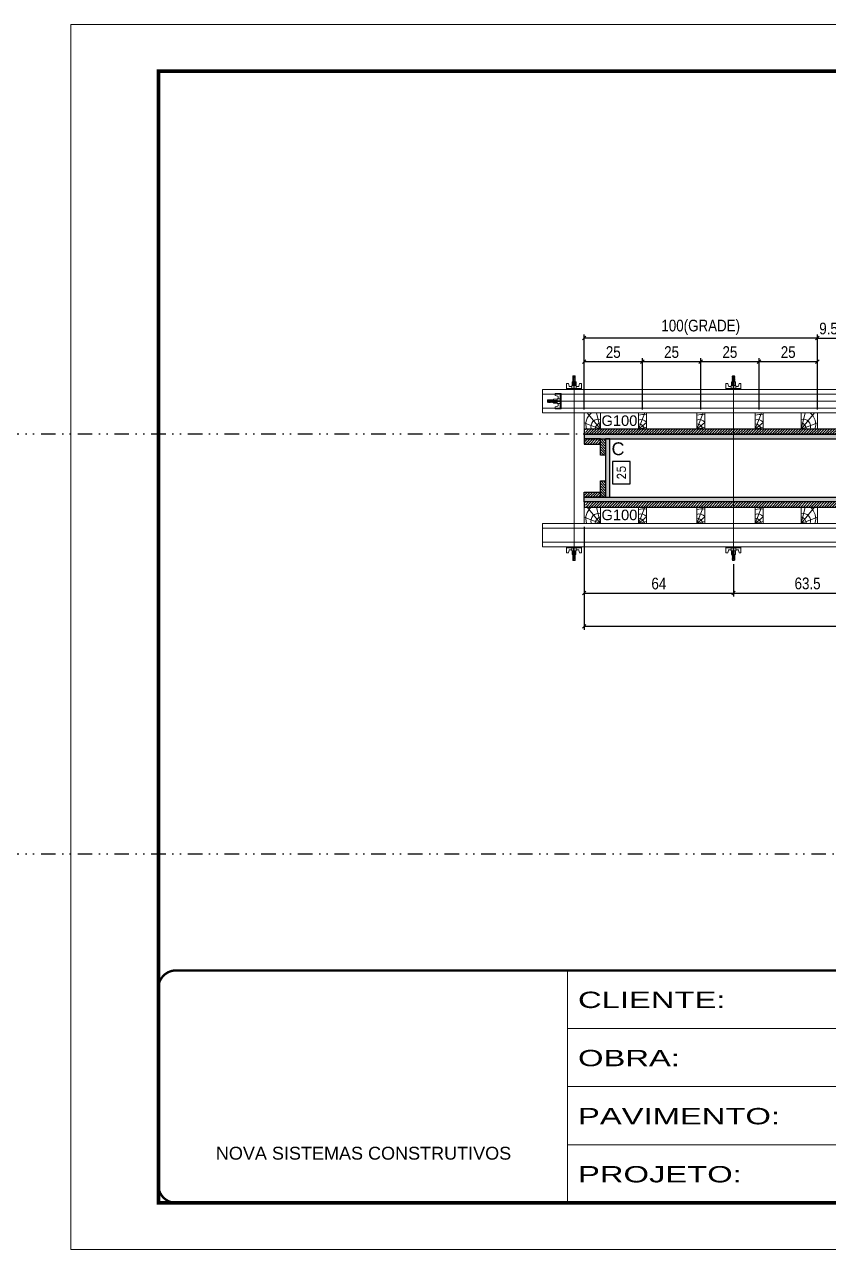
# Model space of a CAD drawing. Extents: x 13513 to 27878, y -21631 to 6985.
# Drawn here: x 19142 to 19831, y 192 to 1242 of the extents above; entities that cross this region are included whole.
import ezdxf
from ezdxf.enums import TextEntityAlignment as Align

# ---------------------------------------------------------------- set-up
doc = ezdxf.new("R2010")
doc.units = 0
for name, pattern in [('CONTINUO', [0]), ('DASHED', [0.75, 0.5, -0.25]), ('DIVIDE2', [0.625, 0.25, -0.125, 0, -0.125, 0, -0.125])]:
    doc.linetypes.add(name, pattern=pattern)
for name, color, linetype in [('CHAPA', 1, 'Continuous'), ('COTA', 241, 'Continuous'), ('Nível', 160, 'Continuous'), ('SARRAFO', 251, 'Continuous'), ('TEXTO_GERAL', 7, 'Continuous')]:
    doc.layers.add(name, color=color, linetype=linetype)
for name, color, linetype, lineweight in [('Folhas', 255, 'Continuous', 9), ('Hachura', 251, 'Continuous', 9), ('Madeira', 126, 'Continuous', 18), ('Perfil Metálico', 224, 'Continuous', 18), ('SARRAFO DE PRESSAO', 251, 'DASHED', 9)]:
    doc.layers.add(name, color=color, linetype=linetype, lineweight=lineweight)
doc.styles.add('ARIAL', font='arial.ttf')
doc.styles.add('COTA TECNICA 2X', font='techl___.ttf', dxfattribs={"height": 10})
doc.styles.add('ROMANS', font='romans.shx')
doc.styles.add('SANSSERIF', font='sas_____.pfb')
doc.styles.add('Tecnologia', font='')
doc.styles.get('Tecnologia').set_extended_font_data('Forgotten Futurist')
doc.dimstyles.new('SECAO PILAR', dxfattribs={"dimtxt": 10, "dimasz": 3, "dimexe": 3, "dimexo": 3, "dimgap": 3, "dimtad": 1, "dimdec": 1, "dimlfac": 0.5, "dimzin": 12, "dimdsep": 46, "dimtxsty": 'COTA TECNICA 2X', "dimblk1": 'OBLIQUE', "dimblk2": 'OBLIQUE', "dimsah": 1, "dimcen": 0.9, "dimclrd": 256, "dimclre": 256, "dimclrt": 256, "dimadec": 1, "dimazin": 3, "dimtfac": 1, "dimtdec": 1, "dimtmove": 0, "dimatfit": 3, "dimfxl": 1, "dimtolj": 1, "dimtzin": 12, "dimarcsym": 0})
doc.dimstyles.new('SECÇÃO 2', dxfattribs={"dimtxt": 7, "dimasz": 6, "dimexe": 0.18, "dimexo": 2, "dimgap": -4, "dimtad": 3, "dimdec": 1, "dimlfac": 0.5, "dimzin": 12, "dimdsep": 46, "dimtxsty": 'ROMANS', "dimblk": 'ARCHTICK', "dimcen": 0.09, "dimse1": 1, "dimse2": 1, "dimsd1": 1, "dimsd2": 1, "dimclrd": 180, "dimclre": 5, "dimclrt": 1, "dimadec": 0, "dimazin": 3, "dimtfac": 1, "dimtdec": 1, "dimtofl": 0, "dimtmove": 0, "dimatfit": 3, "dimldrblk": 'ARCHTICK', "dimfxl": 1, "dimtolj": 1, "dimtzin": 0, "dimarcsym": 0})

# ---------------------------------------------------------------- blocks, each defined once
blk = doc.blocks.new('9999999999')
at = {"color": 30, "linetype": 'CONTINUO'}
for p, q in [((98564.6, 34230.2), (98564.6, 34429.4)), ((98564.6, 34379.6), (99584, 34379.6)), ((98564.6, 34329.8), (99488, 34329.8)), ((99584, 34329.8), (99488, 34329.8)), ((99488, 34329.8), (99488, 34230.2)), ((98564.6, 34280), (99488, 34280))]:
    blk.add_line(p, q, dxfattribs=at)
at = {"color": 30, "linetype": 'CONTINUO', "const_width": 2}
blk.add_lwpolyline([(99584, 34230.2), (99584, 34414.4, 0.414214), (99569, 34429.4), (98229, 34429.4, 0.414214), (98214, 34414.4), (98214, 34245.2, 0.414214), (98229, 34230.2), (99584, 34230.2)], format="xyb", dxfattribs=at)
at = {"layer": 'Folhas'}
blk.add_lwpolyline([(98139, 34190.2), (99624, 34190.2), (99624, 35240.2), (98139, 35240.2)], close=True, dxfattribs=at)
at = {"layer": 'Folhas', "color": 30, "const_width": 3}
blk.add_lwpolyline([(98214, 34230.2), (99584, 34230.2), (99584, 35200.2), (98214, 35200.2)], close=True, dxfattribs=at)
at = {"color": 7, "linetype": 'Continuous', "ltscale": 5, "style": 'ARIAL'}
for s, height, p in [('SKR', 15.48, (98837.7, 34393.1)), ('LEAF LOEFGREN', 15.483, (98837.7, 34343.3)), ('2° SUBSOLO INFERIOR', 15.483, (98837.7, 34293.5)), ('NOVA SISTEMAS CONSTRUTIVOS', 11.059, (98263.2, 34267.2)), ('PILARES', 15.48, (98837.7, 34243.7))]:
    blk.add_text(s, height=height, dxfattribs=at).set_placement(p)
at = {"layer": 'Folhas', "color": 7, "style": 'Tecnologia', "width": 1.5}
for s, p in [('CLIENTE:', (98573.7, 34397.2)), ('OBRA:', (98573.7, 34347.3)), ('PAVIMENTO:', (98573.7, 34297.5)), ('PROJETO:', (98573.7, 34247.7))]:
    blk.add_text(s, height=14, dxfattribs=at).set_placement(p)
blk = doc.blocks.new('*D1557')
at = {"layer": 'COTA', "color": 180, "lineweight": -2, "transparency": 16777216}
for p, q in [((19661.4, 867.3), (19646.4, 867.3)), ((19646.4, 867.3), (19646.4, 848)), ((19661.4, 848), (19661.4, 867.3)), ((19646.4, 848), (19661.4, 848))]:
    blk.add_line(p, q, dxfattribs=at)
at = {"layer": 'Defpoints', "color": 0, "transparency": 16777216}
for p in [(19661.3, 886.6), (19661.3, 836.6), (19665.4, 836.6)]:
    blk.add_point(p, dxfattribs=at)
at = {"layer": 'COTA', "color": 1, "transparency": 16777216, "insert": (19653.9, 857.7), "char_height": 7, "attachment_point": 5, "rotation": 90, "style": 'ROMANS'}
blk.add_mtext('\\A1;25', dxfattribs=at)
blk = doc.blocks.new('_ArchTick')
at = {"color": 0, "linetype": 'ByBlock', "const_width": 0.15}
blk.add_lwpolyline([(-0.5, -0.5), (0.5, 0.5)], dxfattribs=at)
blk = doc.blocks.new('*D1558')
at = {"layer": 'COTA', "color": 180, "lineweight": -2, "transparency": 16777216}
for p, q in [((20013.5, 855.6), (19977.5, 855.6)), ((19977.5, 855.6), (19977.5, 840.6)), ((20013.5, 840.6), (20013.5, 855.6)), ((19977.5, 840.6), (20013.5, 840.6))]:
    blk.add_line(p, q, dxfattribs=at)
at = {"layer": 'Defpoints', "color": 0, "transparency": 16777216}
for p in [(19644, 836.6), (20235, 836.6), (20235, 836.6)]:
    blk.add_point(p, dxfattribs=at)
at = {"layer": 'COTA', "color": 1, "transparency": 16777216, "insert": (19995.5, 848.1), "char_height": 7, "attachment_point": 5, "style": 'ROMANS'}
blk.add_mtext('\\A1;295.5', dxfattribs=at)
blk = doc.blocks.new('_Oblique')
at = {"color": 0, "linetype": 'ByBlock', "lineweight": -2}
blk.add_line((-0.5, -0.5), (0.5, 0.5), dxfattribs=at)
blk = doc.blocks.new('*D1559')
at = {"layer": 'COTA', "lineweight": -2, "transparency": 16777216}
for p, q in [((19622, 811.2), (19622, 723)), ((20257, 811.2), (20257, 723)), ((19622, 726), (20257, 726))]:
    blk.add_line(p, q, dxfattribs=at)
at = {"layer": 'Defpoints', "color": 0, "transparency": 16777216}
for p in [(19622, 814.2), (20257, 814.2), (20257, 726)]:
    blk.add_point(p, dxfattribs=at)
at = {"layer": 'COTA', "lineweight": -2, "transparency": 16777216, "xscale": 3, "yscale": 3, "zscale": 3, "rotation": 180}
blk.add_blockref('_Oblique', (19622, 726), dxfattribs=at)
at = {"layer": 'COTA', "lineweight": -2, "transparency": 16777216, "xscale": 3, "yscale": 3, "zscale": 3}
blk.add_blockref('_Oblique', (20257, 726), dxfattribs=at)
at = {"layer": 'COTA', "transparency": 16777216, "insert": (19939.5, 734.3), "char_height": 10, "attachment_point": 5, "style": 'COTA TECNICA 2X'}
blk.add_mtext('\\A1;317.5 - PAINEL', dxfattribs=at)
blk = doc.blocks.new('*D1560')
at = {"layer": 'COTA', "lineweight": -2, "transparency": 16777216}
for p, q in [((19622, 811.2), (19622, 751.5)), ((19750, 779.4), (19750, 751.5)), ((19622, 754.5), (19750, 754.5))]:
    blk.add_line(p, q, dxfattribs=at)
at = {"layer": 'Defpoints', "color": 0, "transparency": 16777216}
for p in [(19622, 814.2), (19750, 782.4), (19750, 754.5)]:
    blk.add_point(p, dxfattribs=at)
at = {"layer": 'COTA', "lineweight": -2, "transparency": 16777216, "xscale": 3, "yscale": 3, "zscale": 3, "rotation": 180}
blk.add_blockref('_Oblique', (19622, 754.5), dxfattribs=at)
at = {"layer": 'COTA', "lineweight": -2, "transparency": 16777216, "xscale": 3, "yscale": 3, "zscale": 3}
blk.add_blockref('_Oblique', (19750, 754.5), dxfattribs=at)
at = {"layer": 'COTA', "transparency": 16777216, "insert": (19686, 762.6), "char_height": 10, "attachment_point": 5, "style": 'COTA TECNICA 2X'}
blk.add_mtext('\\A1;64', dxfattribs=at)
blk = doc.blocks.new('C')
at = {"layer": 'Hachura', "color": 0}
for p, q in [((0, 3.22), (0, -3.22)), ((0.45, 3.22), (0, 3.22)), ((0.46, 3.16), (0, 3.16)), ((0.46, 3.05), (0, 3.05)), ((0.46, 2.88), (0, 2.88)), ((0, 2.75), (0, -1.16)), ((0.46, 2.65), (0, 2.65)), ((0.46, 2.23), (0, 2.23)), ((0.46, 1.51), (0, 1.51)), ((0.39, 0.49), (0.17, 0.49)), ((0.45, -3.23), (0.45, 3.22)), ((0.45, 3.22), (2.58, 3.22)), ((1.74, 0.97), (0.45, 0.97)), ((1.45, 0.1), (0.45, 0.1)), ((1.35, 1.94), (1.35, 0.96)), ((2.58, 2.39), (1.47, 2.09)), ((1.74, -0.97), (1.74, 0.97)), ((1.74, 0.97), (1.74, 0.84)), ((1.74, 0.97), (1.74, 0.84)), ((1.74, 0.84), (3.35, 0.84)), ((3.35, 0.45), (1.74, 0.45)), ((2.58, 3.22), (2.58, 2.39)), ((3.32, 0.84), (3.32, -0.84)), ((3.35, 0.84), (3.35, -0.84)), ((3.68, 0.45), (3.35, 0.45)), ((3.84, -0.52), (3.35, 0.45)), ((3.35, 0.06), (3.67, -0.57)), ((3.68, 0.45), (4.16, -0.52)), ((3.72, 0.5), (4.25, -0.57)), ((4.37, -0.55), (3.83, 0.53)), ((4.15, 0.45), (3.93, 0.45)), ((4.42, -0.52), (3.93, 0.45)), ((4.15, 0.45), (4.26, 0.45)), ((4.26, 0.45), (4.74, -0.52)), ((4.3, 0.5), (4.83, -0.57)), ((4.95, -0.55), (4.41, 0.53)), ((4.51, 0.45), (4.84, 0.45)), ((5, -0.52), (4.51, 0.45)), ((4.84, 0.45), (5.32, -0.52)), ((4.88, 0.5), (5.41, -0.57)), ((5.53, -0.55), (4.99, 0.53)), ((5.58, -0.52), (5.09, 0.45)), ((5.42, 0.45), (5.09, 0.45)), ((5.58, -0.52), (5.09, 0.45)), ((5.42, 0.45), (5.74, -0.19)), ((5.46, 0.5), (5.74, -0.07)), ((5.74, 0.19), (5.57, 0.53)), ((5.74, 0.32), (5.68, 0.45)), ((5.68, 0.45), (5.74, 0.45)), ((5.74, 0.45), (5.9, 0.29)), ((5.74, 0.45), (5.74, -0.52)), ((5.9, -0.36), (5.9, 0.29)), ((0.45, 0), (0, 0)), ((0.46, -1.52), (0, -1.52)), ((0.46, -2.23), (0, -2.23)), ((0.46, -2.65), (0, -2.65)), ((0.46, -2.88), (0, -2.88)), ((0.46, -3.05), (0, -3.05)), ((0.46, -3.16), (0, -3.16)), ((0, -3.22), (2.57, -3.22)), ((0.08, -0.48), (0.29, -0.48)), ((0.29, -0.48), (0.4, -0.48)), ((0.45, 0), (0.45, -0.97)), ((0.45, -0.16), (1.45, -0.16)), ((0.45, -0.65), (0.45, -0.32)), ((0.45, -3.23), (0.45, -0.65)), ((0.45, -0.97), (1.74, -0.97)), ((1.35, -1.94), (1.35, -0.97)), ((2.58, -2.39), (1.47, -2.1)), ((3.35, -0.32), (1.74, -0.32)), ((3.35, -0.84), (1.74, -0.84)), ((2.58, -3.23), (2.58, -2.39)), ((3.35, -0.07), (3.58, -0.52)), ((3.35, -0.52), (3.58, -0.52)), ((3.84, -0.52), (4.16, -0.52)), ((4.42, -0.52), (4.74, -0.52)), ((4.63, -0.52), (4.74, -0.52)), ((5, -0.52), (5.32, -0.52)), ((5.58, -0.52), (5.74, -0.52)), ((5.74, -0.52), (5.9, -0.36)), ((5.74, -0.52), (5.74, -0.52))]:
    blk.add_line(p, q, dxfattribs=at)
for centre, radius, start, end in [((1.52, 1.94), 0.161, 104.7436, 180), ((1.44, -0.03), 0.129, 272.695, 87.305), ((3.81, 0.39), 0.143, 25.5688, 154.4312), ((4.39, 0.39), 0.143, 25.5688, 154.4312), ((4.97, 0.39), 0.143, 25.5688, 154.4312), ((5.55, 0.39), 0.143, 25.5688, 154.4312), ((0.17, -0.37), 0.174, 221.744, 317.8592), ((1.52, -1.94), 0.161, 180, 255.2564), ((3.71, -0.4), 0.174, 222.1408, 318.256), ((4.29, -0.4), 0.174, 222.1408, 318.256), ((4.87, -0.4), 0.174, 222.1408, 318.256), ((5.45, -0.4), 0.174, 222.1408, 318.256), ((5.61, -0.4), 0.174, 317.8592, 318.256)]:
    blk.add_arc(centre, radius, start, end, dxfattribs=at)
blk = doc.blocks.new('*D1568')
at = {"layer": 'COTA', "lineweight": -2, "transparency": 16777216}
for p, q in [((19750, 779.4), (19750, 751.5)), ((19877, 779.4), (19877, 751.5)), ((19750, 754.5), (19877, 754.5))]:
    blk.add_line(p, q, dxfattribs=at)
at = {"layer": 'Defpoints', "color": 0, "transparency": 16777216}
for p in [(19750, 782.4), (19877, 782.4), (19877, 754.5)]:
    blk.add_point(p, dxfattribs=at)
at = {"layer": 'COTA', "lineweight": -2, "transparency": 16777216, "xscale": 3, "yscale": 3, "zscale": 3, "rotation": 180}
blk.add_blockref('_Oblique', (19750, 754.5), dxfattribs=at)
at = {"layer": 'COTA', "lineweight": -2, "transparency": 16777216, "xscale": 3, "yscale": 3, "zscale": 3}
blk.add_blockref('_Oblique', (19877, 754.5), dxfattribs=at)
at = {"layer": 'COTA', "transparency": 16777216, "insert": (19813.5, 762.7), "char_height": 10, "attachment_point": 5, "style": 'COTA TECNICA 2X'}
blk.add_mtext('\\A1;63.5', dxfattribs=at)
blk = doc.blocks.new('PONTALETE')
at = {"layer": 'Madeira'}
for q in [(2.71, 7), (7, 5.76), (7, 1.74)]:
    blk.add_line((0, 0), q, dxfattribs=at)
blk.add_lwpolyline([(0, 0), (7, 0), (7, 7), (0, 7)], close=True, dxfattribs=at)
for centre, radius, start, end in [((2.04, 0.06), 6.23, 37.2818, 109.0913), ((1.09, 0.9), 3.19, 343.603, 109.9847), ((-0.21, -0.78), 3.09, 14.6322, 86.0383)]:
    blk.add_arc(centre, radius, start, end, dxfattribs=at)
blk = doc.blocks.new('MEIO PONTALETE')
at = {"layer": 'Madeira'}
for q in [(2.71, 7), (3.5, 2.88), (3.5, 0.87)]:
    blk.add_line((0, 0), q, dxfattribs=at)
blk.add_lwpolyline([(0, 0), (3.5, 0), (3.5, 7), (0, 7)], close=True, dxfattribs=at)
for centre, radius, start, end in [((2.04, 0.06), 6.23, 76.4499, 109.0913), ((1.09, 0.9), 3.19, 40.9063, 109.9847), ((-0.21, -0.78), 3.09, 14.6322, 86.0383)]:
    blk.add_arc(centre, radius, start, end, dxfattribs=at)
blk = doc.blocks.new('*D1540')
at = {"layer": 'COTA', "lineweight": -2, "transparency": 16777216}
for p, q in [((19621.9, 911.9), (19621.9, 955.9)), ((19671.9, 911.9), (19671.9, 955.9)), ((19621.9, 952.9), (19671.9, 952.9))]:
    blk.add_line(p, q, dxfattribs=at)
at = {"layer": 'Defpoints', "color": 0, "transparency": 16777216}
for p in [(19671.9, 952.9), (19621.9, 908.9), (19671.9, 908.9)]:
    blk.add_point(p, dxfattribs=at)
at = {"layer": 'COTA', "lineweight": -2, "transparency": 16777216, "xscale": 3, "yscale": 3, "zscale": 3, "rotation": 180}
blk.add_blockref('_Oblique', (19621.9, 952.9), dxfattribs=at)
at = {"layer": 'COTA', "lineweight": -2, "transparency": 16777216, "xscale": 3, "yscale": 3, "zscale": 3}
blk.add_blockref('_Oblique', (19671.9, 952.9), dxfattribs=at)
at = {"layer": 'COTA', "transparency": 16777216, "insert": (19646.9, 961), "char_height": 10, "attachment_point": 5, "style": 'COTA TECNICA 2X'}
blk.add_mtext('\\A1;25', dxfattribs=at)
blk = doc.blocks.new('*D1541')
at = {"layer": 'COTA', "lineweight": -2, "transparency": 16777216}
for p, q in [((19621.9, 911.9), (19621.9, 976.1)), ((19821.9, 973.1), (19621.9, 973.1)), ((19821.9, 911.9), (19821.9, 976.1))]:
    blk.add_line(p, q, dxfattribs=at)
at = {"layer": 'Defpoints', "color": 0, "transparency": 16777216}
for p in [(19621.9, 973.1), (19621.9, 908.9), (19821.9, 908.9)]:
    blk.add_point(p, dxfattribs=at)
at = {"layer": 'COTA', "lineweight": -2, "transparency": 16777216, "xscale": 3, "yscale": 3, "zscale": 3, "rotation": 180}
blk.add_blockref('_Oblique', (19621.9, 973.1), dxfattribs=at)
at = {"layer": 'COTA', "lineweight": -2, "transparency": 16777216, "xscale": 3, "yscale": 3, "zscale": 3}
blk.add_blockref('_Oblique', (19821.9, 973.1), dxfattribs=at)
at = {"layer": 'COTA', "transparency": 16777216, "insert": (19721.9, 982.3), "char_height": 10, "attachment_point": 5, "style": 'COTA TECNICA 2X'}
blk.add_mtext('\\A1;100(GRADE)', dxfattribs=at)
blk = doc.blocks.new('*D1542')
at = {"layer": 'COTA', "lineweight": -2, "transparency": 16777216}
for p, q in [((19671.9, 911.9), (19671.9, 955.9)), ((19721.9, 911.9), (19721.9, 955.9)), ((19671.9, 952.9), (19721.9, 952.9))]:
    blk.add_line(p, q, dxfattribs=at)
at = {"layer": 'Defpoints', "color": 0, "transparency": 16777216}
for p in [(19721.9, 952.9), (19671.9, 908.9), (19721.9, 908.9)]:
    blk.add_point(p, dxfattribs=at)
at = {"layer": 'COTA', "lineweight": -2, "transparency": 16777216, "xscale": 3, "yscale": 3, "zscale": 3, "rotation": 180}
blk.add_blockref('_Oblique', (19671.9, 952.9), dxfattribs=at)
at = {"layer": 'COTA', "lineweight": -2, "transparency": 16777216, "xscale": 3, "yscale": 3, "zscale": 3}
blk.add_blockref('_Oblique', (19721.9, 952.9), dxfattribs=at)
at = {"layer": 'COTA', "transparency": 16777216, "insert": (19696.9, 961), "char_height": 10, "attachment_point": 5, "style": 'COTA TECNICA 2X'}
blk.add_mtext('\\A1;25', dxfattribs=at)
blk = doc.blocks.new('*D1543')
at = {"layer": 'COTA', "lineweight": -2, "transparency": 16777216}
for p, q in [((19721.9, 911.9), (19721.9, 955.9)), ((19771.9, 911.9), (19771.9, 955.9)), ((19721.9, 952.9), (19771.9, 952.9))]:
    blk.add_line(p, q, dxfattribs=at)
at = {"layer": 'Defpoints', "color": 0, "transparency": 16777216}
for p in [(19771.9, 952.9), (19721.9, 908.9), (19771.9, 908.9)]:
    blk.add_point(p, dxfattribs=at)
at = {"layer": 'COTA', "lineweight": -2, "transparency": 16777216, "xscale": 3, "yscale": 3, "zscale": 3, "rotation": 180}
blk.add_blockref('_Oblique', (19721.9, 952.9), dxfattribs=at)
at = {"layer": 'COTA', "lineweight": -2, "transparency": 16777216, "xscale": 3, "yscale": 3, "zscale": 3}
blk.add_blockref('_Oblique', (19771.9, 952.9), dxfattribs=at)
at = {"layer": 'COTA', "transparency": 16777216, "insert": (19746.9, 961), "char_height": 10, "attachment_point": 5, "style": 'COTA TECNICA 2X'}
blk.add_mtext('\\A1;25', dxfattribs=at)
blk = doc.blocks.new('*D1544')
at = {"layer": 'COTA', "lineweight": -2, "transparency": 16777216}
for p, q in [((19771.9, 911.9), (19771.9, 955.9)), ((19821.9, 911.9), (19821.9, 955.9)), ((19771.9, 952.9), (19821.9, 952.9))]:
    blk.add_line(p, q, dxfattribs=at)
at = {"layer": 'Defpoints', "color": 0, "transparency": 16777216}
for p in [(19821.9, 952.9), (19771.9, 908.9), (19821.9, 908.9)]:
    blk.add_point(p, dxfattribs=at)
at = {"layer": 'COTA', "lineweight": -2, "transparency": 16777216, "xscale": 3, "yscale": 3, "zscale": 3, "rotation": 180}
blk.add_blockref('_Oblique', (19771.9, 952.9), dxfattribs=at)
at = {"layer": 'COTA', "lineweight": -2, "transparency": 16777216, "xscale": 3, "yscale": 3, "zscale": 3}
blk.add_blockref('_Oblique', (19821.9, 952.9), dxfattribs=at)
at = {"layer": 'COTA', "transparency": 16777216, "insert": (19796.9, 961), "char_height": 10, "attachment_point": 5, "style": 'COTA TECNICA 2X'}
blk.add_mtext('\\A1;25', dxfattribs=at)
blk = doc.blocks.new('*D1545')
at = {"layer": 'COTA', "lineweight": -2, "transparency": 16777216}
for p, q in [((19821.9, 911.9), (19821.9, 976.1)), ((19821.9, 973.1), (19841, 973.1)), ((19841, 912), (19841, 976.1))]:
    blk.add_line(p, q, dxfattribs=at)
at = {"layer": 'Defpoints', "color": 0, "transparency": 16777216}
for p in [(19841, 973.1), (19821.9, 908.9), (19841, 909)]:
    blk.add_point(p, dxfattribs=at)
at = {"layer": 'COTA', "lineweight": -2, "transparency": 16777216, "xscale": 3, "yscale": 3, "zscale": 3, "rotation": 180}
blk.add_blockref('_Oblique', (19821.9, 973.1), dxfattribs=at)
at = {"layer": 'COTA', "lineweight": -2, "transparency": 16777216, "xscale": 3, "yscale": 3, "zscale": 3}
blk.add_blockref('_Oblique', (19841, 973.1), dxfattribs=at)
at = {"layer": 'COTA', "transparency": 16777216, "insert": (19831.5, 981.2), "char_height": 10, "attachment_point": 5, "style": 'COTA TECNICA 2X'}
blk.add_mtext('\\A1;9.5', dxfattribs=at)

msp = doc.modelspace()

# ---------------------------------------------------------------- hatches: boundary and pattern name
at = {"layer": 'Hachura'}
h = msp.add_hatch(dxfattribs=at)
h.set_pattern_fill('ANSI31', color=256, scale=0.5, angle=180, style=0)
h.set_pattern_definition([(225, (10499.0154, -22034.4084), (1.12253202, -1.12253202), [])])
h.paths.add_polyline_path([(20258.95, 895), (20258.97, 890.6), (19622.97, 890.6), (19622.97, 895)])
h = msp.add_hatch(color=256, dxfattribs=at)
h.dxf.hatch_style = 1
h.paths.add_polyline_path([(20256.97, 886.6), (20256.97, 890.6), (19621.97, 890.6), (19621.97, 886.6)])
h = msp.add_hatch(dxfattribs=at)
h.set_pattern_fill('ANSI31', color=256, scale=0.5, angle=180, style=0)
h.set_pattern_definition([(225, (10498.0154, -22042.8084), (1.12253202, -1.12253202), [])])
h.paths.add_polyline_path([(19635.97, 886.6), (19635.97, 882.2), (19621.97, 882.2), (19621.97, 886.6)])
h = msp.add_hatch(dxfattribs=at)
h.set_pattern_fill('ANSI31', color=256, scale=0.5, angle=270, style=0)
h.set_pattern_definition([(315, (43139.3754, -8616.3521), (1.12253202, 1.12253202), [])])
h.paths.add_polyline_path([(19635.97, 872.6), (19640.37, 872.6), (19640.37, 886.6), (19635.97, 886.6)])
h = msp.add_hatch(color=256, dxfattribs=at)
h.dxf.hatch_style = 1
h.paths.add_polyline_path([(19640.37, 836.6), (19643.97, 836.6), (19643.97, 886.6), (19640.37, 886.6)])
h = msp.add_hatch(dxfattribs=at)
h.set_pattern_fill('ANSI31', color=256, scale=0.5, angle=270, style=0)
h.set_pattern_definition([(315, (43139.3754, -8652.3521), (1.12253202, 1.12253202), [])])
h.paths.add_polyline_path([(19635.97, 836.6), (19640.37, 836.6), (19640.37, 850.6), (19635.97, 850.6)])
h = msp.add_hatch(dxfattribs=at)
h.set_pattern_fill('ANSI31', color=256, scale=0.5, angle=180, style=0)
h.set_pattern_definition([(225, (10498.0154, -22054.8084), (1.12253202, -1.12253202), [])])
h.paths.add_polyline_path([(19635.97, 836.6), (19635.97, 841), (19621.97, 841), (19621.97, 836.6)])
h = msp.add_hatch(color=256, dxfattribs=at)
h.dxf.hatch_style = 1
h.paths.add_polyline_path([(20256.97, 836.6), (20256.97, 832.6), (19621.97, 832.6), (19621.97, 836.6)])
h = msp.add_hatch(dxfattribs=at)
h.set_pattern_fill('ANSI31', color=256, scale=0.5, angle=180, style=0)
h.set_pattern_definition([(225, (10499.0154, -22096.8084), (1.12253202, -1.12253202), [])])
h.paths.add_polyline_path([(20258.95, 832.6), (20258.97, 828.2), (19622.97, 828.2), (19622.97, 832.6)])

# ---------------------------------------------------------------- linework, layer by layer
at = {"layer": 'CHAPA'}
for points in [[(20256.97, 886.6), (20256.97, 890.6), (19621.97, 890.6), (19621.97, 886.6)], [(19640.37, 836.6), (19643.97, 836.6), (19643.97, 886.6), (19640.37, 886.6)], [(20256.97, 836.6), (20256.97, 832.6), (19621.97, 832.6), (19621.97, 836.6)]]:
    msp.add_lwpolyline(points, close=True, dxfattribs=at)
at = {"layer": 'Hachura'}
for p, q in [((19613.28, 783.43), (19613.28, 935.97)), ((19749.97, 783.43), (19749.97, 935.97)), ((19591.48, 919), (20284, 919.02))]:
    msp.add_line(p, q, dxfattribs=at)
at = {"layer": 'Madeira'}
for points in [[(19621.95, 894.98), (19621.97, 908.98), (19821.96, 908.97), (19821.94, 894.97)], [(19621.95, 814.19), (19621.97, 828.19), (19821.96, 828.19), (19821.94, 814.19)]]:
    msp.add_lwpolyline(points, close=True, dxfattribs=at)
at = {"layer": 'Nível', "color": 4, "linetype": 'DIVIDE2', "ltscale": 50}
for p, q in [((13526.77, 891.13), (21431.15, 891.13)), ((13526.77, 531.13), (21531.15, 531.13))]:
    msp.add_line(p, q, dxfattribs=at)
at = {"layer": 'Perfil Metálico'}
for p, q in [((20292.69, 924.94), (19586.25, 924.94)), ((20292.69, 912.94), (19586.25, 912.94)), ((20292.69, 810.2), (19586.25, 810.2)), ((20292.69, 798.2), (19586.25, 798.2))]:
    msp.add_line(p, q, dxfattribs=at)
for points in [[(20292.69, 909), (20292.69, 929), (19586.25, 928.94), (19586.25, 908.94)], [(19586.25, 814.2), (19586.25, 794.2), (20292.69, 794.26), (20292.69, 814.26)]]:
    msp.add_lwpolyline(points, close=True, dxfattribs=at)
at = {"layer": 'SARRAFO'}
for points in [[(19621.97, 890.6), (20256.97, 890.6), (20256.95, 895), (19621.97, 895)], [(19621.97, 890.6), (20256.97, 890.6), (20256.95, 895), (19621.97, 895)], [(19621.97, 882.2), (19635.97, 882.2), (19635.97, 886.6), (19621.97, 886.6)], [(19621.97, 882.2), (19635.97, 882.2), (19635.97, 886.6), (19621.97, 886.6)], [(19640.37, 886.6), (19640.37, 872.6), (19635.97, 872.6), (19635.97, 886.6)], [(19640.37, 886.6), (19640.37, 872.6), (19635.97, 872.6), (19635.97, 886.6)], [(19640.37, 850.6), (19640.37, 836.6), (19635.97, 836.6), (19635.97, 850.6)], [(19640.37, 850.6), (19640.37, 836.6), (19635.97, 836.6), (19635.97, 850.6)], [(19621.97, 841), (19635.97, 841), (19635.97, 836.6), (19621.97, 836.6)], [(19621.97, 841), (19635.97, 841), (19635.97, 836.6), (19621.97, 836.6)], [(19621.97, 828.2), (20256.97, 828.2), (20256.95, 832.6), (19621.97, 832.6)], [(19621.97, 828.2), (20256.97, 828.2), (20256.95, 832.6), (19621.97, 832.6)]]:
    msp.add_lwpolyline(points, close=True, dxfattribs=at)

# ---------------------------------------------------------------- block references
at = {"layer": 'Hachura', "linetype": 'Continuous', "yscale": 2, "zscale": 2}
for p, xscale, rotation in [((19613.29, 928.97), -2, 270), ((19749.96, 928.97), 2, 90.00000000000001), ((19602.28, 919), 2, 180), ((19613.28, 794.23), 2, 270), ((19749.97, 794.23), -2, 90)]:
    msp.add_blockref('C', p, dxfattribs=dict(at, xscale=xscale, rotation=rotation))
at = {"layer": 'Madeira'}
for name, p, xscale, yscale, zscale, rotation in [('PONTALETE', (19635.95, 894.97), 2, 2, 2, 89.93708930310329), ('MEIO PONTALETE', (19668.45, 894.98), 1.999999997962732, 1.999999997962732, 1.999999997962732, 359.9370893031033), ('MEIO PONTALETE', (19718.45, 894.98), 1.999999997962732, 1.999999997962732, 1.999999997962732, 359.9370893031033), ('MEIO PONTALETE', (19768.45, 894.98), 1.999999997962732, 1.999999997962732, 1.999999997962732, 359.9370893031033), ('PONTALETE', (19807.94, 894.99), -2, 2, 2, 269.9370893031033), ('PONTALETE', (19635.95, 814.18), 2, 2, 2, 89.93708930310329), ('MEIO PONTALETE', (19668.45, 814.19), 1.999999997962732, 1.999999997962732, 1.999999997962732, 359.9370893031033), ('MEIO PONTALETE', (19718.45, 814.19), 1.999999997962732, 1.999999997962732, 1.999999997962732, 359.9370893031033), ('MEIO PONTALETE', (19768.45, 814.19), 1.999999997962732, 1.999999997962732, 1.999999997962732, 359.9370893031033), ('PONTALETE', (19807.94, 814.2), -2, 2, 2, 269.9370893031033)]:
    msp.add_blockref(name, p, dxfattribs=dict(at, xscale=xscale, yscale=yscale, zscale=zscale, rotation=rotation))
at = {"layer": 'SARRAFO DE PRESSAO', "color": 6, "linetype": 'ByBlock'}
msp.add_blockref('9999999999', (-78957.01, -33998.35), dxfattribs=at)

# ---------------------------------------------------------------- texts
at = {"layer": 'TEXTO_GERAL', "color": 0, "linetype": 'Continuous', "style": 'SANSSERIF'}
for p in [(19636.81, 902.28), (19636.81, 821.49)]:
    msp.add_text('G100', height=9, dxfattribs=at).set_placement(p, align=Align.MIDDLE_LEFT)
at = {"layer": 'TEXTO_GERAL', "style": 'ARIAL'}
msp.add_text('C', height=11, dxfattribs=at).set_placement((19650.98, 878.22), align=Align.MIDDLE_CENTER)

# ---------------------------------------------------------------- dimensions: what is measured, and where the dimension line sits
at = {"layer": 'COTA'}
for base, p1, p2, text, picture, middle in [((19621.95, 973.07), (19821.94, 908.92), (19621.95, 908.94), '<>(GRADE)', '*D1541', (19721.94, 982.29)), ((20256.97, 726.04), (19621.97, 814.21), (20256.97, 814.25), '<> - PAINEL', '*D1559', (19939.47, 734.26))]:
    dim = msp.add_linear_dim(base=base, p1=p1, p2=p2, text=text, dimstyle='SECAO PILAR', dxfattribs=at)
    dim.commit()
    dim.dimension.update_dxf_attribs({"geometry": picture, "text_midpoint": middle})
for base, p1, p2, dimstyle, picture, middle in [((19840.97, 973.07), (19821.94, 908.9), (19840.97, 909), 'SECAO PILAR', '*D1545', (19831.45, 973.07)), ((20234.97, 836.6), (19643.97, 836.6), (20234.97, 836.6), 'SECÇÃO 2', '*D1558', (19995.52, 836.6))]:
    dim = msp.add_linear_dim(base=base, p1=p1, p2=p2, dimstyle=dimstyle, dxfattribs=at)
    dim.commit()
    dim.dimension.update_dxf_attribs({"geometry": picture, "text_midpoint": middle, "dimtype": 160})
for base, p1, p2, picture, middle in [((19671.95, 952.87), (19621.95, 908.94), (19671.95, 908.93), '*D1540', (19646.95, 960.98)), ((19721.95, 952.87), (19671.95, 908.93), (19721.95, 908.93), '*D1542', (19696.95, 960.98)), ((19771.95, 952.87), (19721.95, 908.93), (19771.95, 908.93), '*D1543', (19746.95, 960.98)), ((19821.94, 952.87), (19771.95, 908.93), (19821.94, 908.93), '*D1544', (19796.94, 960.98)), ((19750.04, 754.46), (19621.97, 814.2), (19750.04, 782.43), '*D1560', (19686, 762.56)), ((19877.04, 754.46), (19750.04, 782.43), (19877.04, 782.43), '*D1568', (19813.54, 762.68))]:
    dim = msp.add_linear_dim(base=base, p1=p1, p2=p2, dimstyle='SECAO PILAR', dxfattribs=at)
    dim.commit()
    dim.dimension.update_dxf_attribs({"geometry": picture, "text_midpoint": middle})
dim = msp.add_linear_dim(base=(19665.38, 836.6), p1=(19661.29, 886.6), p2=(19661.29, 836.6), angle=270, dimstyle='SECÇÃO 2', dxfattribs=at)
dim.commit()
dim.dimension.update_dxf_attribs({"geometry": '*D1557', "text_midpoint": (19665.38, 857.67), "dimtype": 160})

doc.saveas('drawing.dxf')
